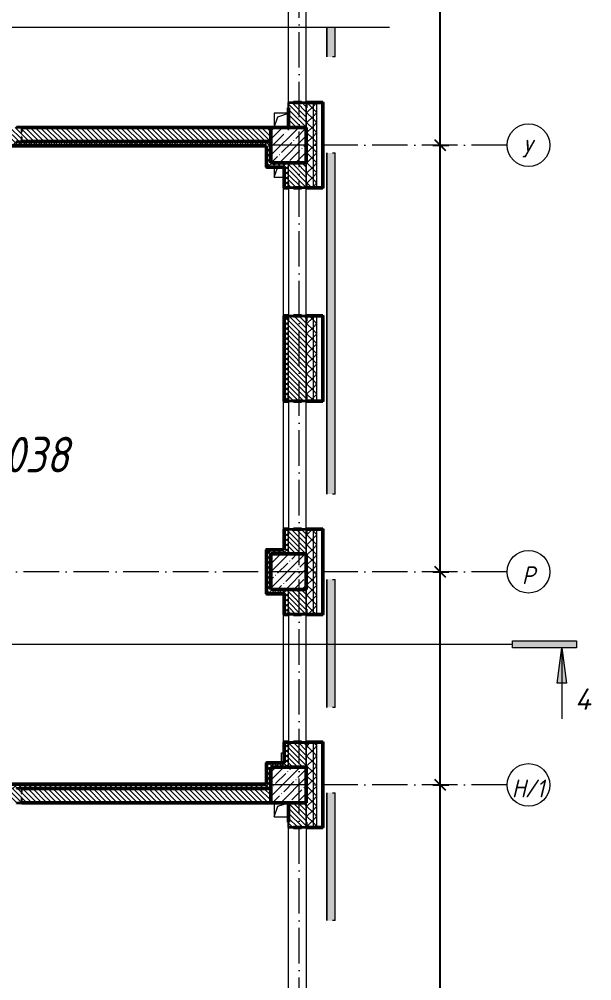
# Model space of a CAD drawing. Header units: millimetres. Extents: x -356862 to 418287, y 0 to 839748.
# Drawn here: x 81553 to 89606, y 333120 to 346646 of the extents above; entities that cross this region are included whole.
import ezdxf

# ---------------------------------------------------------------- set-up
doc = ezdxf.new("R2010")
doc.units = ezdxf.units.MM
doc.linetypes.add('50_200_ШТРИХ_1Т_ш5_п1_п1_', pattern=[700, 500, -100, 0, -100])
for name, color, linetype, lineweight in [('A-____-____-DIMS', 7, 'Continuous', 9), ('A-DETL-GENF-OTLN', 7, 'Continuous', 9), ('A-FLOR-____-OTLN', 7, 'Continuous', 9), ('A-GENM-____-MCUT', 7, 'Continuous', 25), ('A-GENM-____-OTLN', 7, 'Continuous', 9), ('A-GENM-____-OTLN-1', 7, 'Continuous', 25), ('A-GLAZ-____-OTLN', 7, 'Continuous', 9), ('A-WALL-____-MCUT-2', 7, 'Continuous', 50), ('A-WALL-____-MCUT-3', 7, 'Continuous', 9), ('A-WALL-____-OTLN', 7, 'Continuous', 9), ('A-WALL-____-PATT-1', 7, 'Continuous', 9), ('A-WALL-FNSH-MCUT-1', 7, 'Continuous', 9), ('G-____-____-SYMB', 7, 'Continuous', 9), ('S-COLS-____-MCUT', 7, 'Continuous', 50), ('S-COLS-____-OTLN', 7, 'Continuous', 9), ('S-GRID-____-IDEN', 7, 'Continuous', 9), ('S-GRID-____-OTLN-1', 7, '50_200_ШТРИХ_1Т_ш5_п1_п1_', 9), ('Марки помещений', 7, 'Continuous', 9)]:
    doc.layers.add(name, color=color, linetype=linetype, lineweight=lineweight)
for name, color, linetype, lineweight, true_color in [('A-GLAZ-____-OTLN-1', 7, 'Continuous', 9, 0xc0c0c0), ('A-WALL-____-PATT-2', 7, 'Continuous', 9, 0x787878), ('G-____-____-SYMB-1', 9, 'Continuous', 9, 0x808080)]:
    doc.layers.add(name, color=color, linetype=linetype, lineweight=lineweight, true_color=true_color)
doc.styles.add('ISOCPEUR_I', font='isocpeui.ttf', dxfattribs={"width": 0.9, "height": 2.5})
doc.styles.add('ISOCPEUR_I_3', font='isocpeui.ttf', dxfattribs={"width": 0.85, "height": 2.2})
doc.styles.add('ISOCPEUR_I_8', font='isocpeui.ttf', dxfattribs={"height": 300})
doc.dimstyles.new('ISO-2_5_0_9К_БОЛЬШОЙ_ОСИ', dxfattribs={"dimscale": 304.8, "dimtxt": 248.995294, "dimasz": 0.492126, "dimexe": 0.393701, "dimexo": 0, "dimgap": 0, "dimtad": 1, "dimdec": 0, "dimzin": 0, "dimdsep": 46, "dimtxsty": 'ISOCPEUR_I', "dimblk1": 'OBLIQUE', "dimblk2": 'OBLIQUE', "dimsah": 1, "dimcen": 0.09, "dimdle": 0.393701, "dimazin": 0, "dimtfac": 1, "dimtdec": 4, "dimtix": 1, "dimtmove": 0, "dimatfit": 3, "dimfxl": 1, "dimtvp": 1, "dimtolj": 1, "dimtzin": 0, "dimarcsym": 2})
pattern_1 = [(135, (-15659.08, 310542.9), (-35.35534, -35.35534), [])]
pattern_2 = [(45, (-15659.08, 310542.9), (-35.35534, 35.35534), []), (135, (-15659.08, 310542.9), (-35.35534, -35.35534), [])]
pattern_3 = [(45, (-15659.08, 310542.9), (-70.71068, 70.71068), []), (135, (-15659.08, 310542.9), (-70.71068, -70.71068), [])]

# ---------------------------------------------------------------- blocks, each defined once
blk = doc.blocks.new('BSC_Колонна _Прямоугольная - 500х500-V26-АР1_План отверстий 2 этажа в осях 1-64_А-ГГ')
at = {"layer": 'S-COLS-____-OTLN'}
h = blk.add_hatch(dxfattribs=at)
h.set_pattern_fill('FP_55', color=256, style=0, pattern_type=2)
h.set_pattern_definition([(45, (-101000, -25331.04), (-114.04925, 114.04925), []), (45, (-100885.95, -25331.04), (-114.04925, 114.04925), [201.613, -40.323, 3.353, -36.97])])
h.paths.add_polyline_path([(-250, -250), (250, -250), (250, 250), (-250, 250)], flags=0)
at = {"layer": 'S-COLS-____-MCUT'}
for p, q in [((250, 250), (-250, 250)), ((-250, 250), (-250, -250)), ((250, -250), (250, 250)), ((-250, -250), (250, -250))]:
    blk.add_line(p, q, dxfattribs=at)
blk = doc.blocks.new('BSC_Колонна _Прямоугольная - 500х500-V28-АР1_План отверстий 2 этажа в осях 1-64_А-ГГ')
at = {"layer": 'S-COLS-____-OTLN'}
h = blk.add_hatch(dxfattribs=at)
h.set_pattern_fill('FP_57', color=256, style=0, pattern_type=2)
h.set_pattern_definition([(45, (-101000, -34331.04), (-114.04925, 114.04925), []), (45, (-100885.95, -34331.04), (-114.04925, 114.04925), [201.613, -40.323, 3.353, -36.97])])
h.paths.add_polyline_path([(-250, -250), (250, -250), (250, 250), (-250, 250), (-250, -55)], flags=0)
at = {"layer": 'S-COLS-____-MCUT'}
for p, q in [((250, 250), (-250, 250)), ((-250, 250), (-250, -250)), ((250, -250), (250, 250)), ((-250, -250), (250, -250))]:
    blk.add_line(p, q, dxfattribs=at)
blk = doc.blocks.new('BSC_Колонна _Прямоугольная - 500х500-V34-АР1_План отверстий 2 этажа в осях 1-64_А-ГГ')
at = {"layer": 'S-COLS-____-OTLN'}
h = blk.add_hatch(dxfattribs=at)
h.set_pattern_fill('FP_63', color=256, style=0, pattern_type=2)
h.set_pattern_definition([(45, (-101000, -28331.04), (-114.04925, 114.04925), []), (45, (-100885.95, -28331.04), (-114.04925, 114.04925), [201.613, -40.323, 3.353, -36.97])])
h.paths.add_polyline_path([(-250, -250), (250, -250), (250, 250), (-250, 250), (-250, -75)], flags=0)
at = {"layer": 'S-COLS-____-MCUT'}
for p, q in [((250, 250), (-250, 250)), ((-250, 250), (-250, -250)), ((250, -250), (250, 250)), ((-250, -250), (250, -250))]:
    blk.add_line(p, q, dxfattribs=at)
blk = doc.blocks.new('Фахверк_СКБ_Уголок - 250_2700-27497298-АР1_План отверстий 2 этажа в осях 1-64_А-ГГ')
at = {"layer": 'A-GENM-____-MCUT'}
for p, q in [((200, 181), (125, 181)), ((125, 181), (125, 106)), ((131, 106), (131, 175)), ((131, 175), (200, 175)), ((200, 175), (200, 181)), ((125, 106), (131, 106)), ((131, -6), (125, -6)), ((125, -6), (125, -81)), ((125, -81), (200, -81)), ((131, -75), (131, -6)), ((200, -75), (131, -75)), ((200, -81), (200, -75))]:
    blk.add_line(p, q, dxfattribs=at)
blk = doc.blocks.new('Фахверк_СКБ_Уголок - 200_3550-28267367-АР1_План отверстий 2 этажа в осях 1-64_А-ГГ')
at = {"layer": 'A-GENM-____-MCUT'}
for p, q in [((200, 156), (125, 156)), ((125, 156), (125, 81)), ((131, 81), (131, 150)), ((131, 150), (200, 150)), ((200, 150), (200, 156)), ((125, 81), (131, 81)), ((131, 19), (125, 19)), ((125, 19), (125, -56)), ((131, -50), (131, 19)), ((125, -56), (200, -56)), ((200, -50), (131, -50)), ((200, -56), (200, -50))]:
    blk.add_line(p, q, dxfattribs=at)
blk = doc.blocks.new('AR_Отверстие прямоугольное _в плите_ - AR_Отверстие прямоугольное _в плите_-V168-АР1_План отверстий 2 этажа в осях 1-64_А-ГГ')
at = {"layer": 'A-GENM-____-OTLN'}
for p, q in [((100, 100), (-100, 100)), ((-100, 100), (-100, -100)), ((-100, -100), (-50, 50)), ((-50, 50), (100, 100))]:
    blk.add_line(p, q, dxfattribs=at)
blk = doc.blocks.new('AR_Отверстие прямоугольное _в плите_ - AR_Отверстие прямоугольное _в плите_-30511571-АР1_План отверстий 2 этажа в осях 1-64_А-ГГ')
at = {"layer": 'A-GENM-____-OTLN'}
for p, q in [((-100, 30), (-100, -100)), ((-100, -100), (-57, 30)), ((-100, -100), (30, -100))]:
    blk.add_line(p, q, dxfattribs=at)
blk = doc.blocks.new('AR_Отверстие прямоугольное _в плите_ - AR_Отверстие прямоугольное _в плите_-30511543-АР1_План отверстий 2 этажа в осях 1-64_А-ГГ')
at = {"layer": 'A-GENM-____-OTLN'}
for p, q in [((-100, 100), (-100, -100)), ((-100, -100), (-50, 50)), ((-50, 50), (100, 100)), ((-100, -100), (100, -100))]:
    blk.add_line(p, q, dxfattribs=at)
blk = doc.blocks.new('Отлив_СКБ - Отлив витража_120_НВФ-V196-АР1_План отверстий 2 этажа в осях 1-64_А-ГГ')
at = {"layer": 'A-GLAZ-____-OTLN-1'}
for points in [[(0, -2), (420, -2), (420, 0), (0, 0)], [(0, -63), (0, -120), (420, -120), (420, -2), (0, -2)]]:
    blk.add_hatch(color=256, dxfattribs=at).paths.add_polyline_path(points, flags=0)
at = {"layer": 'A-GLAZ-____-OTLN'}
for p, q in [((0, 0), (420, 0)), ((420, -2), (0, -2)), ((0, -120), (0, -83)), ((0, -120), (420, -120))]:
    blk.add_line(p, q, dxfattribs=at)
blk = doc.blocks.new('Отлив_СКБ - Отлив витража_120_НВФ-31885688-АР1_План отверстий 2 этажа в осях 1-64_А-ГГ')
at = {"layer": 'A-GLAZ-____-OTLN-1'}
for points in [[(4113, -2), (4800, -2), (4800, 0), (0, 0), (0, -2), (2345, -2)], [(4113, -120), (4800, -120), (4800, -2), (0, -2), (0, -120), (2345, -120)]]:
    blk.add_hatch(color=256, dxfattribs=at).paths.add_polyline_path(points, flags=0)
at = {"layer": 'A-GLAZ-____-OTLN'}
for p, q in [((0, 0), (4800, 0)), ((4800, -2), (0, -2)), ((0, -120), (0, -83)), ((0, -120), (4800, -120)), ((4800, -83), (4800, -120))]:
    blk.add_line(p, q, dxfattribs=at)
blk = doc.blocks.new('Отлив_СКБ - Отлив витража_120_НВФ-V194-АР1_План отверстий 2 этажа в осях 1-64_А-ГГ')
at = {"layer": 'A-GLAZ-____-OTLN-1'}
for points in [[(1800, -2), (1800, 0), (0, 0), (0, -2), (1544, -2)], [(1544, -120), (1800, -120), (1800, -2), (0, -2), (0, -120)]]:
    blk.add_hatch(color=256, dxfattribs=at).paths.add_polyline_path(points, flags=0)
at = {"layer": 'A-GLAZ-____-OTLN'}
for p, q in [((0, 0), (1800, 0)), ((1800, -2), (0, -2)), ((0, -120), (0, -83)), ((0, -120), (1800, -120)), ((1800, -83), (1800, -120))]:
    blk.add_line(p, q, dxfattribs=at)
blk = doc.blocks.new('DET_L_Линия разрыва - М100-27490010-АР1_План отверстий 2 этажа в осях 1-64_А-ГГ')
at = {"layer": 'A-DETL-GENF-OTLN'}
blk.add_line((14100, 0), (0, 0), dxfattribs=at)
blk = doc.blocks.new('Ось сетки - Круг_Ø6_00__ISO-2_5_0_9K_-25732049-АР1_План отверстий 2 этажа в осях 1-64_А-ГГ')
at = {"layer": 'S-GRID-____-IDEN'}
blk.add_circle((0, 0), 3, dxfattribs=at)
blk = doc.blocks.new('_Oblique')
at = {"color": 0, "linetype": 'ByBlock', "lineweight": -2}
blk.add_line((-0.5, -0.5), (0.5, 0.5), dxfattribs=at)
blk = doc.blocks.new('*D9317')
at = {"layer": 'A-____-____-DIMS', "color": 0, "lineweight": -2, "transparency": 16777216}
for p, q in [((87475, 329754), (87475, 335994)), ((87369, 335874), (87595, 335874)), ((87369, 329874), (87595, 329874))]:
    blk.add_line(p, q, dxfattribs=at)
at = {"layer": 'Defpoints', "color": 0, "transparency": 16777216}
for p in [(87369, 335874), (87475, 335874), (87369, 329874)]:
    blk.add_point(p, dxfattribs=at)
at = {"layer": 'A-____-____-DIMS', "color": 0, "lineweight": -2, "transparency": 16777216, "xscale": 150, "yscale": 150, "zscale": 150}
for p, rotation in [((87475, 335874), 90), ((87475, 329874), 270)]:
    blk.add_blockref('_Oblique', p, dxfattribs=dict(at, rotation=rotation))
at = {"layer": 'A-____-____-DIMS', "color": 0, "transparency": 16777216, "insert": (87474, 332874), "char_height": 2.5, "width": 758.48, "attachment_point": 5, "rotation": 90, "style": 'ISOCPEUR_I'}
blk.add_mtext('\\A1;6000', dxfattribs=at)
blk = doc.blocks.new('*D9318')
at = {"layer": 'A-____-____-DIMS', "color": 0, "lineweight": -2, "transparency": 16777216}
for p, q in [((87475, 335754), (87475, 338994)), ((87369, 338874), (87595, 338874)), ((87369, 335874), (87595, 335874))]:
    blk.add_line(p, q, dxfattribs=at)
at = {"layer": 'Defpoints', "color": 0, "transparency": 16777216}
for p in [(87369, 338874), (87475, 338874), (87369, 335874)]:
    blk.add_point(p, dxfattribs=at)
at = {"layer": 'A-____-____-DIMS', "color": 0, "lineweight": -2, "transparency": 16777216, "xscale": 150, "yscale": 150, "zscale": 150}
for p, rotation in [((87475, 338874), 90), ((87475, 335874), 270)]:
    blk.add_blockref('_Oblique', p, dxfattribs=dict(at, rotation=rotation))
at = {"layer": 'A-____-____-DIMS', "color": 0, "transparency": 16777216, "insert": (87474, 337374), "char_height": 2.5, "width": 758.48, "attachment_point": 5, "rotation": 90, "style": 'ISOCPEUR_I'}
blk.add_mtext('\\A1;3000', dxfattribs=at)
blk = doc.blocks.new('*D9319')
at = {"layer": 'A-____-____-DIMS', "color": 0, "lineweight": -2, "transparency": 16777216}
for p, q in [((87475, 338754), (87475, 344994)), ((87369, 344874), (87595, 344874)), ((87369, 338874), (87595, 338874))]:
    blk.add_line(p, q, dxfattribs=at)
at = {"layer": 'Defpoints', "color": 0, "transparency": 16777216}
for p in [(87369, 344874), (87475, 344874), (87369, 338874)]:
    blk.add_point(p, dxfattribs=at)
at = {"layer": 'A-____-____-DIMS', "color": 0, "lineweight": -2, "transparency": 16777216, "xscale": 150, "yscale": 150, "zscale": 150}
for p, rotation in [((87475, 344874), 90), ((87475, 338874), 270)]:
    blk.add_blockref('_Oblique', p, dxfattribs=dict(at, rotation=rotation))
at = {"layer": 'A-____-____-DIMS', "color": 0, "transparency": 16777216, "insert": (87474, 341874), "char_height": 2.5, "width": 758.48, "attachment_point": 5, "rotation": 90, "style": 'ISOCPEUR_I'}
blk.add_mtext('\\A1;6000', dxfattribs=at)
blk = doc.blocks.new('*D9320')
at = {"layer": 'A-____-____-DIMS', "color": 0, "lineweight": -2, "transparency": 16777216}
for p, q in [((87475, 344754), (87475, 347994)), ((87369, 347874), (87595, 347874)), ((87369, 344874), (87595, 344874))]:
    blk.add_line(p, q, dxfattribs=at)
at = {"layer": 'Defpoints', "color": 0, "transparency": 16777216}
for p in [(87369, 347874), (87475, 347874), (87369, 344874)]:
    blk.add_point(p, dxfattribs=at)
at = {"layer": 'A-____-____-DIMS', "color": 0, "lineweight": -2, "transparency": 16777216, "xscale": 150, "yscale": 150, "zscale": 150}
for p, rotation in [((87475, 347874), 90), ((87475, 344874), 270)]:
    blk.add_blockref('_Oblique', p, dxfattribs=dict(at, rotation=rotation))
at = {"layer": 'A-____-____-DIMS', "color": 0, "transparency": 16777216, "insert": (87474, 346374), "char_height": 2.5, "width": 758.48, "attachment_point": 5, "rotation": 90, "style": 'ISOCPEUR_I'}
blk.add_mtext('\\A1;3000', dxfattribs=at)
blk = doc.blocks.new('Разрез - Концевая часть разреза-18266132-АР1_План отверстий 2 этажа в осях 1-64_А-ГГ')
at = {"layer": 'G-____-____-SYMB'}
for points in [[(0, 0.5), (0, -0.5), (-9, -0.5), (-9, 0.5)], [(-6.29, -5.5), (-7.61, -5.5), (-6.95, -0.5)]]:
    blk.add_hatch(color=256, dxfattribs=at).paths.add_polyline_path(points, flags=0)
for p, q in [((0, 0.5), (-9, 0.5)), ((-9, 0.5), (-9, -0.5)), ((0, -0.5), (0, 0.5)), ((-9, -0.5), (0, -0.5)), ((-6.95, -0.5), (-7.61, -5.5)), ((-6.95, -0.5), (-6.95, -10.5)), ((-6.29, -5.5), (-6.95, -0.5)), ((-7.61, -5.5), (-6.29, -5.5))]:
    blk.add_line(p, q, dxfattribs=at)

msp = doc.modelspace()

# ---------------------------------------------------------------- hatches: boundary and pattern name
at = {"layer": 'A-WALL-____-PATT-1'}
h = msp.add_hatch(dxfattribs=at)
h.set_pattern_fill('FP_1', color=256, style=0, pattern_type=2)
h.set_pattern_definition(pattern_3)
h.paths.add_polyline_path([(85690.9187, 308523.9433), (85690.9187, 309473.9433), (85596.9187, 309473.9433), (85596.9187, 309398.9433), (85590.9187, 309398.9433), (85590.9187, 308523.9433)], flags=0)
h.paths.add_polyline_path([(85596.9187, 311273.9433), (85690.9187, 311273.9433), (85690.9187, 312473.9433), (85596.9187, 312473.9433), (85596.9187, 312398.9433), (85590.9187, 312398.9433), (85590.9187, 311348.9433), (85596.9187, 311348.9433), (85596.9187, 311278.8098)], flags=0)
h.paths.add_polyline_path([(85596.9187, 314273.9433), (85690.9187, 314273.9433), (85690.9187, 315473.9433), (85596.9187, 315473.9433), (85596.9187, 315398.9433), (85590.9187, 315398.9433), (85590.9187, 314348.9433), (85596.9187, 314348.9433), (85596.9187, 314279.9433)], flags=0)
h.paths.add_polyline_path([(85690.9187, 317273.9433), (85690.9187, 318473.9433), (85596.9187, 318473.9433), (85596.9187, 318398.9433), (85590.9187, 318398.9433), (85590.9187, 317348.9433), (85596.9187, 317348.9433), (85596.9187, 317273.9433)], flags=0)
h.paths.add_polyline_path([(85690.9187, 320273.9433), (85690.9187, 321473.9433), (85596.9187, 321473.9433), (85596.9187, 321398.9433), (85590.9187, 321398.9433), (85590.9187, 320348.9433), (85596.9187, 320348.9433), (85596.9187, 320273.9433)], flags=0)
h.paths.add_polyline_path([(85690.9187, 323273.9433), (85690.9187, 324473.9433), (85596.9187, 324473.9433), (85596.9187, 324398.9433), (85590.9187, 324398.9433), (85590.9187, 323348.9433), (85596.9187, 323348.9433), (85596.9187, 323273.9433)], flags=0)
h.paths.add_polyline_path([(85596.9187, 326273.9433), (85690.9187, 326273.9433), (85690.9187, 327473.9433), (85596.9187, 327473.9433), (85596.9187, 327398.9433), (85590.9187, 327398.9433), (85590.9187, 326348.9433), (85596.9187, 326348.9433), (85596.9187, 326279.9433)], flags=0)
h.paths.add_polyline_path([(85596.9187, 329273.9433), (85690.9187, 329273.9433), (85690.9187, 330473.9433), (85596.9187, 330473.9433), (85596.9187, 330398.9433), (85590.9187, 330398.9433), (85590.9187, 329348.9433), (85596.9187, 329348.9433), (85596.9187, 329279.9433)], flags=0)
h.paths.add_polyline_path([(85690.9187, 335273.9433), (85690.9187, 336473.9433), (85596.9187, 336473.9433), (85596.9187, 336398.9433), (85590.9187, 336398.9433), (85590.9187, 335348.9433), (85596.9187, 335348.9433), (85596.9187, 335273.9433)], flags=0)
h.paths.add_polyline_path([(85596.9187, 338273.9433), (85690.9187, 338273.9433), (85690.9187, 339473.9433), (85596.9187, 339473.9433), (85596.9187, 339398.9433), (85590.9187, 339398.9433), (85590.9187, 338348.9433), (85596.9187, 338348.9433), (85596.9187, 338279.9433)], flags=0)
h.paths.add_polyline_path([(85596.9187, 341273.9433), (85690.9187, 341273.9433), (85690.9187, 342473.9433), (85596.9187, 342473.9433), (85596.9187, 342398.9433), (85590.9187, 342398.9433), (85590.9187, 341348.9433), (85596.9187, 341348.9433), (85596.9187, 341279.9433)], flags=0)
h.paths.add_polyline_path([(85690.9187, 344273.9433), (85690.9187, 345473.9433), (85596.9187, 345473.9433), (85596.9187, 345398.9433), (85590.9187, 345398.9433), (85590.9187, 344348.9433), (85596.9187, 344348.9433), (85596.9187, 344273.9433)], flags=0)
h.paths.add_polyline_path([(85596.9187, 347273.9433), (85690.9187, 347273.9433), (85690.9187, 348473.9433), (85596.9187, 348473.9433), (85596.9187, 348398.9433), (85590.9187, 348398.9433), (85590.9187, 347348.9433), (85596.9187, 347348.9433), (85596.9187, 347279.9433)], flags=0)
h.paths.add_polyline_path([(85690.9187, 350273.9433), (85690.9187, 351473.9433), (85596.9187, 351473.9433), (85596.9187, 351398.9433), (85590.9187, 351398.9433), (85590.9187, 350348.9433), (85596.9187, 350348.9433), (85596.9187, 350273.9433)], flags=0)
h.paths.add_polyline_path([(85596.9187, 356273.9433), (85690.9187, 356273.9433), (85690.9187, 357338.9433), (85590.9187, 357338.9433), (85590.9187, 356348.9433), (85596.9187, 356348.9433), (85596.9187, 356279.9433)], flags=0)
h = msp.add_hatch(dxfattribs=at)
h.set_pattern_fill('FP_1', color=256, style=0, pattern_type=2)
h.set_pattern_definition(pattern_3)
h.paths.add_polyline_path([(85690.9187, 308473.9433), (85740.9187, 308473.9433), (85740.9187, 309473.9433), (85690.9187, 309473.9433), (85690.9187, 308523.9433)], flags=0)
h.paths.add_polyline_path([(85690.9187, 311273.9433), (85740.9187, 311273.9433), (85740.9187, 312473.9433), (85690.9187, 312473.9433), (85690.9187, 311278.8098)], flags=0)
h.paths.add_polyline_path([(85740.9187, 314273.9433), (85740.9187, 315473.9433), (85690.9187, 315473.9433), (85690.9187, 314273.9433)], flags=0)
h.paths.add_polyline_path([(85690.9187, 317273.9433), (85740.9187, 317273.9433), (85740.9187, 318473.9433), (85690.9187, 318473.9433), (85690.9187, 317298.7678)], flags=0)
h.paths.add_polyline_path([(85690.9187, 320273.9433), (85740.9187, 320273.9433), (85740.9187, 321473.9433), (85690.9187, 321473.9433), (85690.9187, 320738.7438)], flags=0)
h.paths.add_polyline_path([(85740.9187, 323273.9433), (85740.9187, 324473.9433), (85690.9187, 324473.9433), (85690.9187, 323273.9433)], flags=0)
h.paths.add_polyline_path([(85690.9187, 326273.9433), (85740.9187, 326273.9433), (85740.9187, 327473.9433), (85690.9187, 327473.9433), (85690.9187, 326758.7018)], flags=0)
h.paths.add_polyline_path([(85690.9187, 329273.9433), (85740.9187, 329273.9433), (85740.9187, 330473.9433), (85690.9187, 330473.9433), (85690.9187, 330198.6778)], flags=0)
h.paths.add_polyline_path([(85740.9187, 335273.9433), (85740.9187, 336473.9433), (85690.9187, 336473.9433), (85690.9187, 335273.9433)], flags=0)
h.paths.add_polyline_path([(85740.9187, 338273.9433), (85740.9187, 339473.9433), (85690.9187, 339473.9433), (85690.9187, 338273.9433)], flags=0)
h.paths.add_polyline_path([(85740.9187, 341273.9433), (85740.9187, 342473.9433), (85690.9187, 342473.9433), (85690.9187, 341273.9433)], flags=0)
h.paths.add_polyline_path([(85740.9187, 344273.9433), (85740.9187, 345473.9433), (85690.9187, 345473.9433), (85690.9187, 344273.9433)], flags=0)
h.paths.add_polyline_path([(85690.9187, 347273.9433), (85740.9187, 347273.9433), (85740.9187, 348473.9433), (85690.9187, 348473.9433), (85690.9187, 347398.5577)], flags=0)
h.paths.add_polyline_path([(85740.9187, 350273.9433), (85740.9187, 351473.9433), (85690.9187, 351473.9433), (85690.9187, 350273.9433)], flags=0)
h.paths.add_polyline_path([(85690.9187, 356273.9433), (85740.9187, 356273.9433), (85740.9187, 357338.9433), (85690.9187, 357338.9433), (85690.9187, 356858.4916)], flags=0)
h = msp.add_hatch(dxfattribs=at)
h.set_pattern_fill('FP_3', color=256, style=0, pattern_type=2)
h.set_pattern_definition([(45, (-15659.08, 310542.9), (-85.53659, 85.53659), []), (45, (-15602.06, 310542.9), (-85.53659, 85.53659), [])])
h.paths.add_polyline_path([(85820.9187, 308373.9433), (85840.9187, 308373.9433), (85840.9187, 309473.9433), (85820.9187, 309473.9433), (85820.9187, 308393.9433)], flags=0)
h.paths.add_polyline_path([(85840.9187, 311273.9433), (85840.9187, 312473.9433), (85820.9187, 312473.9433), (85820.9187, 311273.9433)], flags=0)
h.paths.add_polyline_path([(85840.9187, 314273.9433), (85840.9187, 315473.9433), (85820.9187, 315473.9433), (85820.9187, 314273.9433)], flags=0)
h.paths.add_polyline_path([(85840.9187, 317273.9433), (85840.9187, 318473.9433), (85820.9187, 318473.9433), (85820.9187, 317273.9433)], flags=0)
h.paths.add_polyline_path([(85820.9187, 320273.9433), (85840.9187, 320273.9433), (85840.9187, 321473.9433), (85820.9187, 321473.9433), (85820.9187, 320738.7438)], flags=0)
h.paths.add_polyline_path([(85820.9187, 323273.9433), (85840.9187, 323273.9433), (85840.9187, 324473.9433), (85820.9187, 324473.9433), (85820.9187, 323318.7258)], flags=0)
h.paths.add_polyline_path([(85820.9187, 326273.9433), (85840.9187, 326273.9433), (85840.9187, 327473.9433), (85820.9187, 327473.9433), (85820.9187, 326758.7018)], flags=0)
h.paths.add_polyline_path([(85820.9187, 329273.9433), (85840.9187, 329273.9433), (85840.9187, 330473.9433), (85820.9187, 330473.9433), (85820.9187, 330198.6778)], flags=0)
h.paths.add_polyline_path([(85840.9187, 335273.9433), (85840.9187, 336473.9433), (85820.9187, 336473.9433), (85820.9187, 335273.9433)], flags=0)
h.paths.add_polyline_path([(85820.9187, 338273.9433), (85840.9187, 338273.9433), (85840.9187, 339473.9433), (85820.9187, 339473.9433), (85820.9187, 338798.6177)], flags=0)
h.paths.add_polyline_path([(85820.9187, 341273.9433), (85840.9187, 341273.9433), (85840.9187, 342473.9433), (85820.9187, 342473.9433), (85820.9187, 342238.5937)], flags=0)
h.paths.add_polyline_path([(85820.9187, 344273.9433), (85840.9187, 344273.9433), (85840.9187, 345473.9433), (85820.9187, 345473.9433), (85820.9187, 344818.5757)], flags=0)
h.paths.add_polyline_path([(85840.9187, 347273.9433), (85840.9187, 348473.9433), (85820.9187, 348473.9433), (85820.9187, 347273.9433)], flags=0)
h.paths.add_polyline_path([(85820.9187, 350273.9433), (85840.9187, 350273.9433), (85840.9187, 351473.9433), (85820.9187, 351473.9433), (85820.9187, 350838.5337)], flags=0)
h.paths.add_polyline_path([(85840.9187, 356273.9433), (85840.9187, 357338.9433), (85820.9187, 357338.9433), (85820.9187, 356273.9433)], flags=0)
h = msp.add_hatch(dxfattribs=at)
h.set_pattern_fill('FP_6', color=256, style=0, pattern_type=2)
h.set_pattern_definition(pattern_1)
h.paths.add_polyline_path([(85521.9187, 345123.9433), (85590.9187, 345123.9433), (85590.9187, 345467.9433), (85521.9187, 345467.9433), (85521.9187, 345473.9433), (85409.9187, 345473.9433), (85409.9187, 345467.9433), (85340.9187, 345467.9433), (85340.9187, 345123.9433)], flags=0)
h.paths.add_polyline_path([(85521.9187, 347273.9433), (85521.9187, 347279.9433), (85590.9187, 347279.9433), (85590.9187, 347623.9433), (85340.9187, 347623.9433), (85340.9187, 347279.9433), (85409.9187, 347279.9433), (85409.9187, 347273.9433)], flags=0)
h = msp.add_hatch(dxfattribs=at)
h.set_pattern_fill('FP_6', color=256, style=0, pattern_type=2)
h.set_pattern_definition(pattern_1)
h.paths.add_polyline_path([(85090.9187, 344923.9433), (85090.9187, 345123.9433), (81590.9187, 345123.9433), (81590.9187, 345054.9433), (81584.9187, 345054.9433), (81584.9187, 345123.9433), (78090.9187, 345123.9433), (78090.9187, 344923.9433), (81584.9187, 344923.9433), (81584.9187, 344992.9433), (81590.9187, 344992.9433), (81590.9187, 344923.9433), (85072.6935, 344923.9433)], flags=0)
h = msp.add_hatch(dxfattribs=at)
h.set_pattern_fill('FP_6', color=256, style=0, pattern_type=2)
h.set_pattern_definition(pattern_1)
h.paths.add_polyline_path([(85521.9187, 339123.9433), (85590.9187, 339123.9433), (85590.9187, 339467.9433), (85521.9187, 339467.9433), (85521.9187, 339473.9433), (85409.9187, 339473.9433), (85409.9187, 339467.9433), (85340.9187, 339467.9433), (85340.9187, 339123.9433), (85514.5596, 339123.9433)], flags=0)
h.paths.add_polyline_path([(85521.9187, 341273.9433), (85521.9187, 341279.9433), (85590.9187, 341279.9433), (85590.9187, 342467.9433), (85521.9187, 342467.9433), (85521.9187, 342473.9433), (85409.9187, 342473.9433), (85409.9187, 342467.9433), (85340.9187, 342467.9433), (85340.9187, 341279.9433), (85409.9187, 341279.9433), (85409.9187, 341273.9433)], flags=0)
h.paths.add_polyline_path([(85521.9187, 344273.9433), (85521.9187, 344279.9433), (85590.9187, 344279.9433), (85590.9187, 344623.9433), (85340.9187, 344623.9433), (85340.9187, 344279.9433), (85409.9187, 344279.9433), (85409.9187, 344273.9433), (85514.5596, 344273.9433)], flags=0)
h = msp.add_hatch(dxfattribs=at)
h.set_pattern_fill('FP_6', color=256, style=0, pattern_type=2)
h.set_pattern_definition(pattern_1)
h.paths.add_polyline_path([(85514.5596, 336123.9433), (85590.9187, 336123.9433), (85590.9187, 336467.9433), (85521.9187, 336467.9433), (85521.9187, 336473.9433), (85409.9187, 336473.9433), (85409.9187, 336467.9433), (85340.9187, 336467.9433), (85340.9187, 336123.9433)], flags=0)
h.paths.add_polyline_path([(85514.5596, 338273.9433), (85521.9187, 338273.9433), (85521.9187, 338279.9433), (85590.9187, 338279.9433), (85590.9187, 338623.9433), (85340.9187, 338623.9433), (85340.9187, 338279.9433), (85409.9187, 338279.9433), (85409.9187, 338273.9433)], flags=0)
h = msp.add_hatch(dxfattribs=at)
h.set_pattern_fill('FP_6', color=256, style=0, pattern_type=2)
h.set_pattern_definition(pattern_1)
h.paths.add_polyline_path([(85072.6935, 335623.9433), (85090.9187, 335623.9433), (85090.9187, 335823.9433), (81590.9187, 335823.9433), (81590.9187, 335754.9433), (81584.9187, 335754.9433), (81584.9187, 335823.9433), (78090.9187, 335823.9433), (78090.9187, 335623.9433), (81584.9187, 335623.9433), (81584.9187, 335692.9433), (81590.9187, 335692.9433), (81590.9187, 335623.9433), (83305.2292, 335623.9433)], flags=0)
h = msp.add_hatch(dxfattribs=at)
h.set_pattern_fill('FP_6', color=256, style=0, pattern_type=2)
h.set_pattern_definition(pattern_1)
h.paths.add_polyline_path([(85340.9187, 330123.9433), (85590.9187, 330123.9433), (85590.9187, 330467.9433), (85521.9187, 330467.9433), (85521.9187, 330473.9433), (85409.9187, 330473.9433), (85409.9187, 330467.9433), (85340.9187, 330467.9433), (85340.9187, 330198.6778)], flags=0)
h.paths.add_polyline_path([(85521.9187, 335273.9433), (85521.9187, 335279.9433), (85590.9187, 335279.9433), (85590.9187, 335623.9433), (85340.9187, 335623.9433), (85340.9187, 335279.9433), (85409.9187, 335279.9433), (85409.9187, 335273.9433)], flags=0)
at = {"layer": 'A-WALL-____-PATT-2'}
h = msp.add_hatch(dxfattribs=at)
h.set_pattern_fill('FP_7', color=256, style=0, pattern_type=2)
h.set_pattern_definition(pattern_2)
h.paths.add_polyline_path([(85020.9187, 344863.9433), (85030.9187, 344863.9433), (85030.9187, 344923.9433), (81590.9187, 344923.9433), (81590.9187, 344917.9433), (81515.9187, 344917.9433), (81515.9187, 344923.9433), (78250.9187, 344923.9433), (78250.9187, 344863.9433), (83305.2292, 344863.9433)], flags=0)
h = msp.add_hatch(dxfattribs=at)
h.set_pattern_fill('FP_7', color=256, style=0, pattern_type=2)
h.set_pattern_definition(pattern_2)
h.paths.add_polyline_path([(85090.9187, 344563.9433), (85090.9187, 344923.9433), (85030.9187, 344923.9433), (85030.9187, 344563.9433), (85072.6935, 344563.9433)], flags=0)
h = msp.add_hatch(dxfattribs=at)
h.set_pattern_fill('FP_7', color=256, style=0, pattern_type=2)
h.set_pattern_definition(pattern_2)
h.paths.add_polyline_path([(85090.9187, 344563.9433), (85280.9187, 344563.9433), (85280.9187, 344623.9433), (85090.9187, 344623.9433)], flags=0)
h = msp.add_hatch(dxfattribs=at)
h.set_pattern_fill('FP_7', color=256, style=0, pattern_type=2)
h.set_pattern_definition(pattern_2)
h.paths.add_polyline_path([(85280.9187, 339123.9433), (85340.9187, 339123.9433), (85340.9187, 339398.9433), (85334.9187, 339398.9433), (85334.9187, 339473.9433), (85280.9187, 339473.9433), (85280.9187, 339183.9433)], flags=0)
h.paths.add_polyline_path([(85280.9187, 341273.9433), (85334.9187, 341273.9433), (85334.9187, 341348.9433), (85340.9187, 341348.9433), (85340.9187, 342398.9433), (85334.9187, 342398.9433), (85334.9187, 342473.9433), (85280.9187, 342473.9433), (85280.9187, 341279.9433)], flags=0)
h.paths.add_polyline_path([(85334.9187, 344273.9433), (85334.9187, 344348.9433), (85340.9187, 344348.9433), (85340.9187, 344623.9433), (85280.9187, 344623.9433), (85280.9187, 344273.9433)], flags=0)
h = msp.add_hatch(dxfattribs=at)
h.set_pattern_fill('FP_7', color=256, style=0, pattern_type=2)
h.set_pattern_definition(pattern_2)
h.paths.add_polyline_path([(85090.9187, 338623.9433), (85090.9187, 339183.9433), (85030.9187, 339183.9433), (85030.9187, 338623.9433), (85072.6935, 338623.9433)], flags=0)
h = msp.add_hatch(dxfattribs=at)
h.set_pattern_fill('FP_7', color=256, style=0, pattern_type=2)
h.set_pattern_definition(pattern_2)
h.paths.add_polyline_path([(85280.9187, 339123.9433), (85280.9187, 339183.9433), (85090.9187, 339183.9433), (85090.9187, 339123.9433), (85270.9187, 339123.9433)], flags=0)
h = msp.add_hatch(dxfattribs=at)
h.set_pattern_fill('FP_7', color=256, style=0, pattern_type=2)
h.set_pattern_definition(pattern_2)
h.paths.add_polyline_path([(85072.6935, 338563.9433), (85280.9187, 338563.9433), (85280.9187, 338623.9433), (85030.9187, 338623.9433), (85030.9187, 338563.9433)], flags=0)
h = msp.add_hatch(dxfattribs=at)
h.set_pattern_fill('FP_7', color=256, style=0, pattern_type=2)
h.set_pattern_definition(pattern_2)
h.paths.add_polyline_path([(85280.9187, 336123.9433), (85340.9187, 336123.9433), (85340.9187, 336398.9433), (85334.9187, 336398.9433), (85334.9187, 336473.9433), (85280.9187, 336473.9433), (85280.9187, 336183.9433)], flags=0)
h.paths.add_polyline_path([(85280.9187, 338273.9433), (85334.9187, 338273.9433), (85334.9187, 338348.9433), (85340.9187, 338348.9433), (85340.9187, 338623.9433), (85280.9187, 338623.9433), (85280.9187, 338279.9433)], flags=0)
h = msp.add_hatch(dxfattribs=at)
h.set_pattern_fill('FP_7', color=256, style=0, pattern_type=2)
h.set_pattern_definition(pattern_2)
h.paths.add_polyline_path([(85030.9187, 335823.9433), (85090.9187, 335823.9433), (85090.9187, 336183.9433), (85030.9187, 336183.9433), (85030.9187, 335883.9433)], flags=0)
h = msp.add_hatch(dxfattribs=at)
h.set_pattern_fill('FP_7', color=256, style=0, pattern_type=2)
h.set_pattern_definition(pattern_2)
h.paths.add_polyline_path([(85280.9187, 336123.9433), (85280.9187, 336183.9433), (85090.9187, 336183.9433), (85090.9187, 336123.9433), (85270.9187, 336123.9433)], flags=0)
h = msp.add_hatch(dxfattribs=at)
h.set_pattern_fill('FP_7', color=256, style=0, pattern_type=2)
h.set_pattern_definition(pattern_2)
h.paths.add_polyline_path([(85030.9187, 335823.9433), (85030.9187, 335883.9433), (78150.9187, 335883.9433), (78150.9187, 335823.9433), (81515.9187, 335823.9433), (81515.9187, 335829.9433), (81590.9187, 335829.9433), (81590.9187, 335823.9433), (85020.9187, 335823.9433)], flags=0)

# ---------------------------------------------------------------- linework, layer by layer
at = {"layer": 'A-FLOR-____-OTLN'}
for p, q in [((85240.9187, 336323.9433), (85270.9187, 336323.9433)), ((85240.9187, 336193.9433), (85240.9187, 336323.9433))]:
    msp.add_line(p, q, dxfattribs=at)
at = {"layer": 'A-WALL-____-MCUT-2'}
for p, q in [((85521.9187, 345473.9433), (85409.9187, 345473.9433)), ((85820.9187, 345473.9433), (85596.9187, 345473.9433)), ((85820.9187, 344273.9433), (85820.9187, 345473.9433)), ((85340.9187, 345398.9433), (85340.9187, 345123.9433)), ((85090.9187, 345123.9433), (81590.9187, 345123.9433)), ((81590.9187, 344923.9433), (85090.9187, 344923.9433)), ((78250.9187, 344863.9433), (85030.9187, 344863.9433)), ((85030.9187, 344563.9433), (85030.9187, 344863.9433)), ((85280.9187, 344563.9433), (85030.9187, 344563.9433)), ((85280.9187, 344273.9433), (85280.9187, 344563.9433)), ((85280.9187, 344273.9433), (85334.9187, 344273.9433)), ((85409.9187, 344273.9433), (85521.9187, 344273.9433)), ((85596.9187, 344273.9433), (85820.9187, 344273.9433)), ((85334.9187, 342473.9433), (85280.9187, 342473.9433)), ((85280.9187, 341273.9433), (85280.9187, 342473.9433)), ((85521.9187, 342473.9433), (85409.9187, 342473.9433)), ((85820.9187, 342473.9433), (85596.9187, 342473.9433)), ((85820.9187, 341273.9433), (85820.9187, 342473.9433)), ((85280.9187, 341273.9433), (85334.9187, 341273.9433)), ((85409.9187, 341273.9433), (85521.9187, 341273.9433)), ((85596.9187, 341273.9433), (85820.9187, 341273.9433)), ((85334.9187, 339473.9433), (85280.9187, 339473.9433)), ((85280.9187, 339183.9433), (85280.9187, 339473.9433)), ((85521.9187, 339473.9433), (85409.9187, 339473.9433)), ((85820.9187, 339473.9433), (85596.9187, 339473.9433)), ((85820.9187, 338273.9433), (85820.9187, 339473.9433)), ((85030.9187, 339183.9433), (85030.9187, 338563.9433)), ((85280.9187, 339183.9433), (85030.9187, 339183.9433)), ((85030.9187, 338563.9433), (85280.9187, 338563.9433)), ((85280.9187, 338273.9433), (85280.9187, 338563.9433)), ((85280.9187, 338273.9433), (85334.9187, 338273.9433)), ((85409.9187, 338273.9433), (85521.9187, 338273.9433)), ((85596.9187, 338273.9433), (85820.9187, 338273.9433)), ((85334.9187, 336473.9433), (85280.9187, 336473.9433)), ((85280.9187, 336183.9433), (85280.9187, 336473.9433)), ((85521.9187, 336473.9433), (85409.9187, 336473.9433)), ((85820.9187, 336473.9433), (85596.9187, 336473.9433)), ((85820.9187, 335273.9433), (85820.9187, 336473.9433)), ((85030.9187, 336183.9433), (85280.9187, 336183.9433)), ((85030.9187, 335883.9433), (85030.9187, 336183.9433)), ((85030.9187, 335883.9433), (78150.9187, 335883.9433)), ((85090.9187, 335823.9433), (81590.9187, 335823.9433)), ((81590.9187, 335623.9433), (85090.9187, 335623.9433)), ((85340.9187, 335623.9433), (85340.9187, 335348.9433)), ((85409.9187, 335273.9433), (85521.9187, 335273.9433)), ((85596.9187, 335273.9433), (85820.9187, 335273.9433))]:
    msp.add_line(p, q, dxfattribs=at)
at = {"layer": 'A-WALL-____-MCUT-3'}
for p, q in [((85690.9187, 344273.9433), (85690.9187, 345473.9433)), ((85740.9187, 344273.9433), (85740.9187, 345473.9433)), ((85590.9187, 345123.9433), (85590.9187, 345398.9433)), ((85590.9187, 345398.9433), (85590.9187, 345123.9433)), ((85340.9187, 344348.9433), (85340.9187, 344623.9433)), ((85590.9187, 344348.9433), (85590.9187, 344623.9433)), ((85590.9187, 344623.9433), (85590.9187, 344348.9433)), ((85340.9187, 341348.9433), (85340.9187, 342398.9433)), ((85590.9187, 341348.9433), (85590.9187, 342398.9433)), ((85590.9187, 342398.9433), (85590.9187, 341348.9433)), ((85690.9187, 341273.9433), (85690.9187, 342473.9433)), ((85740.9187, 341273.9433), (85740.9187, 342473.9433)), ((85340.9187, 339123.9433), (85340.9187, 339398.9433)), ((85590.9187, 339123.9433), (85590.9187, 339398.9433)), ((85590.9187, 339398.9433), (85590.9187, 339123.9433)), ((85690.9187, 338273.9433), (85690.9187, 339473.9433)), ((85740.9187, 338273.9433), (85740.9187, 339473.9433)), ((85340.9187, 338348.9433), (85340.9187, 338623.9433)), ((85590.9187, 338348.9433), (85590.9187, 338623.9433)), ((85590.9187, 338623.9433), (85590.9187, 338348.9433)), ((85340.9187, 336123.9433), (85340.9187, 336398.9433)), ((85590.9187, 336123.9433), (85590.9187, 336398.9433)), ((85590.9187, 336398.9433), (85590.9187, 336123.9433)), ((85690.9187, 335273.9433), (85690.9187, 336473.9433)), ((85740.9187, 335273.9433), (85740.9187, 336473.9433)), ((85590.9187, 335348.9433), (85590.9187, 335623.9433)), ((85590.9187, 335623.9433), (85590.9187, 335348.9433))]:
    msp.add_line(p, q, dxfattribs=at)
at = {"layer": 'A-WALL-____-OTLN'}
for p, q in [((85340.9187, 345473.9433), (85340.9187, 347273.9433)), ((85590.9187, 345473.9433), (85590.9187, 347273.9433)), ((85270.9187, 342473.9433), (85270.9187, 344273.9433)), ((85340.9187, 344273.9433), (85340.9187, 342473.9433)), ((85590.9187, 342473.9433), (85590.9187, 344273.9433)), ((85270.9187, 339473.9433), (85270.9187, 341273.9433)), ((85340.9187, 341273.9433), (85340.9187, 339473.9433)), ((85590.9187, 339473.9433), (85590.9187, 341273.9433)), ((85270.9187, 336473.9433), (85270.9187, 338273.9433)), ((85340.9187, 338273.9433), (85340.9187, 336473.9433)), ((85590.9187, 336473.9433), (85590.9187, 338273.9433)), ((85340.9187, 330473.9433), (85340.9187, 335273.9433)), ((85590.9187, 335273.9433), (85590.9187, 335273.9433)), ((85590.9187, 335273.9433), (85590.9187, 330473.9433))]:
    msp.add_line(p, q, dxfattribs=at)
at = {"layer": 'A-WALL-FNSH-MCUT-1'}
for p, q in [((85840.9187, 345473.9433), (85820.9187, 345473.9433)), ((85820.9187, 345473.9433), (85820.9187, 344273.9433)), ((85840.9187, 344273.9433), (85840.9187, 345473.9433)), ((78260.9187, 344853.9433), (85020.9187, 344853.9433)), ((85020.9187, 344853.9433), (85020.9187, 344553.9433)), ((85020.9187, 344553.9433), (85270.9187, 344553.9433)), ((85270.9187, 344553.9433), (85270.9187, 344273.9433)), ((85270.9187, 344273.9433), (85280.9187, 344273.9433)), ((85820.9187, 344273.9433), (85840.9187, 344273.9433)), ((85270.9187, 342473.9433), (85270.9187, 341273.9433)), ((85280.9187, 342473.9433), (85270.9187, 342473.9433)), ((85840.9187, 342473.9433), (85820.9187, 342473.9433)), ((85820.9187, 342473.9433), (85820.9187, 341273.9433)), ((85840.9187, 341273.9433), (85840.9187, 342473.9433)), ((85270.9187, 341273.9433), (85280.9187, 341273.9433)), ((85820.9187, 341273.9433), (85840.9187, 341273.9433)), ((85270.9187, 339473.9433), (85270.9187, 339193.9433)), ((85280.9187, 339473.9433), (85270.9187, 339473.9433)), ((85840.9187, 339473.9433), (85820.9187, 339473.9433)), ((85820.9187, 339473.9433), (85820.9187, 338273.9433)), ((85840.9187, 338273.9433), (85840.9187, 339473.9433)), ((85020.9187, 339193.9433), (85020.9187, 338553.9433)), ((85270.9187, 339193.9433), (85020.9187, 339193.9433)), ((85020.9187, 338553.9433), (85270.9187, 338553.9433)), ((85270.9187, 338553.9433), (85270.9187, 338273.9433)), ((85270.9187, 338273.9433), (85280.9187, 338273.9433)), ((85820.9187, 338273.9433), (85840.9187, 338273.9433)), ((85270.9187, 336473.9433), (85270.9187, 336193.9433)), ((85280.9187, 336473.9433), (85270.9187, 336473.9433)), ((85840.9187, 336473.9433), (85820.9187, 336473.9433)), ((85820.9187, 336473.9433), (85820.9187, 335273.9433)), ((85840.9187, 335273.9433), (85840.9187, 336473.9433)), ((85270.9187, 336193.9433), (85020.9187, 336193.9433)), ((85020.9187, 336193.9433), (85020.9187, 335893.9433)), ((85020.9187, 335893.9433), (78160.9187, 335893.9433)), ((85820.9187, 335273.9433), (85840.9187, 335273.9433))]:
    msp.add_line(p, q, dxfattribs=at)
at = {"layer": 'G-____-____-SYMB-1'}
msp.add_line((-20585.1016, 337853.9433), (88489.9911, 337853.9433), dxfattribs=at)
at = {"layer": 'S-GRID-____-OTLN-1'}
for p, q in [((85490.9187, 306060.2949), (85490.9187, 360423.8609)), ((88415.3253, 344873.9433), (77362.1831, 344873.9433)), ((88415.3253, 338873.9433), (77362.1831, 338873.9433)), ((88415.3253, 335873.9433), (77362.1831, 335873.9433))]:
    msp.add_line(p, q, dxfattribs=at)

# ---------------------------------------------------------------- block references
at = {"layer": 'A-DETL-GENF-OTLN', "rotation": 180}
msp.add_blockref('DET_L_Линия разрыва - М100-27490010-АР1_План отверстий 2 этажа в осях 1-64_А-ГГ', (86761.4337, 346535.6916), dxfattribs=at)
at = {"layer": 'A-GENM-____-OTLN'}
for name, p in [('AR_Отверстие прямоугольное _в плите_ - AR_Отверстие прямоугольное _в плите_-V168-АР1_План отверстий 2 этажа в осях 1-64_А-ГГ', (85240.9187, 345223.9433)), ('AR_Отверстие прямоугольное _в плите_ - AR_Отверстие прямоугольное _в плите_-30511571-АР1_План отверстий 2 этажа в осях 1-64_А-ГГ', (85240.9187, 344523.9433)), ('AR_Отверстие прямоугольное _в плите_ - AR_Отверстие прямоугольное _в плите_-30511543-АР1_План отверстий 2 этажа в осях 1-64_А-ГГ', (85240.9187, 335523.9433))]:
    msp.add_blockref(name, p, dxfattribs=at)
at = {"layer": 'A-GENM-____-OTLN-1'}
for name, p, rotation in [('Фахверк_СКБ_Уголок - 250_2700-27497298-АР1_План отверстий 2 этажа в осях 1-64_А-ГГ', (85415.9187, 345598.9433), 270), ('Фахверк_СКБ_Уголок - 200_3550-28267367-АР1_План отверстий 2 этажа в осях 1-64_А-ГГ', (81715.9187, 345073.9433), 180), ('Фахверк_СКБ_Уголок - 250_2700-27497298-АР1_План отверстий 2 этажа в осях 1-64_А-ГГ', (85515.9187, 344148.9433), 90), ('Фахверк_СКБ_Уголок - 250_2700-27497298-АР1_План отверстий 2 этажа в осях 1-64_А-ГГ', (85415.9187, 342598.9433), 269.9999999999999), ('Фахверк_СКБ_Уголок - 250_2700-27497298-АР1_План отверстий 2 этажа в осях 1-64_А-ГГ', (85515.9187, 341148.9433), 89.9999999999999), ('Фахверк_СКБ_Уголок - 250_2700-27497298-АР1_План отверстий 2 этажа в осях 1-64_А-ГГ', (85415.9187, 339598.9433), 269.9999999999999), ('Фахверк_СКБ_Уголок - 250_2700-27497298-АР1_План отверстий 2 этажа в осях 1-64_А-ГГ', (85515.9187, 338148.9433), 89.9999999999999), ('Фахверк_СКБ_Уголок - 250_2700-27497298-АР1_План отверстий 2 этажа в осях 1-64_А-ГГ', (85415.9187, 336598.9433), 270), ('Фахверк_СКБ_Уголок - 200_3550-28267367-АР1_План отверстий 2 этажа в осях 1-64_А-ГГ', (81715.9187, 335773.9433), 180), ('Фахверк_СКБ_Уголок - 250_2700-27497298-АР1_План отверстий 2 этажа в осях 1-64_А-ГГ', (85515.9187, 335148.9433), 90)]:
    msp.add_blockref(name, p, dxfattribs=dict(at, rotation=rotation))
at = {"layer": 'A-GLAZ-____-OTLN', "rotation": 90}
for name, p in [('Отлив_СКБ - Отлив витража_120_НВФ-V196-АР1_План отверстий 2 этажа в осях 1-64_А-ГГ', (85878.4337, 346115.553)), ('Отлив_СКБ - Отлив витража_120_НВФ-31885688-АР1_План отверстий 2 этажа в осях 1-64_А-ГГ', (85878.4337, 339965.553)), ('Отлив_СКБ - Отлив витража_120_НВФ-V194-АР1_План отверстий 2 этажа в осях 1-64_А-ГГ', (85878.4337, 336965.553)), ('Отлив_СКБ - Отлив витража_120_НВФ-V194-АР1_План отверстий 2 этажа в осях 1-64_А-ГГ', (85878.4337, 333965.553))]:
    msp.add_blockref(name, p, dxfattribs=at)
at = {"layer": 'G-____-____-SYMB', "extrusion": (0, 0, -1), "xscale": 99.99999999999993, "yscale": 99.99999999999993, "zscale": 99.99999999999993}
msp.add_blockref('Разрез - Концевая часть разреза-18266132-АР1_План отверстий 2 этажа в осях 1-64_А-ГГ', (-88489.9911, 337853.9433), dxfattribs=at)
at = {"layer": 'S-COLS-____-OTLN'}
for name, p in [('BSC_Колонна _Прямоугольная - 500х500-V28-АР1_План отверстий 2 этажа в осях 1-64_А-ГГ', (85340.9187, 344873.9433)), ('BSC_Колонна _Прямоугольная - 500х500-V34-АР1_План отверстий 2 этажа в осях 1-64_А-ГГ', (85340.9187, 338873.9433)), ('BSC_Колонна _Прямоугольная - 500х500-V26-АР1_План отверстий 2 этажа в осях 1-64_А-ГГ', (85340.9187, 335873.9433))]:
    msp.add_blockref(name, p, dxfattribs=at)
at = {"layer": 'S-GRID-____-IDEN', "xscale": 99.99999999999993, "yscale": 99.99999999999993, "zscale": 99.99999999999993, "rotation": 89.9999999999998}
for p in [(88715.3253, 344873.9433), (88715.3253, 338873.9433), (88715.3253, 335873.9433)]:
    msp.add_blockref('Ось сетки - Круг_Ø6_00__ISO-2_5_0_9K_-25732049-АР1_План отверстий 2 этажа в осях 1-64_А-ГГ', p, dxfattribs=at)

# ---------------------------------------------------------------- texts
at = {"layer": 'G-____-____-SYMB', "insert": (89366.6323, 337231.6664), "char_height": 300, "width": 296.624375, "attachment_point": 1, "style": 'ISOCPEUR_I_8'}
msp.add_mtext('\\fISOCPEUR|b0|i1|c204|p34|;4', dxfattribs=at)
at = {"layer": 'S-GRID-____-IDEN', "char_height": 250, "attachment_point": 1, "style": 'ISOCPEUR_I'}
for s, insert, width in [('\\fISOCPEUR|b0|i1|c204|p34|;\\W.9;У', (88622.5048, 344950.0191), 223.670812), ('\\fISOCPEUR|b0|i1|c204|p34|;\\W.9;Р', (88622.5048, 338950.0191), 223.670812), ('\\fISOCPEUR|b0|i1|c204|p34|;\\W.9;Н', (88479.8548, 335950.0191), 223.670812), ('/1', (88664.4017, 335950.0191), 346.329)]:
    msp.add_mtext(s, dxfattribs=dict(at, insert=insert, width=width))
at = {"layer": 'Марки помещений', "insert": (80928.5879, 340771.2909), "char_height": 500, "width": 785.65375, "attachment_point": 1, "style": 'ISOCPEUR_I_3'}
msp.add_mtext('2.038', dxfattribs=at)

# ---------------------------------------------------------------- dimensions: what is measured, and where the dimension line sits
at = {"layer": 'A-____-____-DIMS'}
for base, p1, p2, override, picture, middle in [((87475.1602, 347873.9433), (87369.0942, 344873.9433), (87369.0942, 347873.9433), {"dimpost": '<>', "dimfxl": 3000}, '*D9320', (87473.9102, 346373.9433)), ((87475.1602, 344873.9433), (87369.0942, 338873.9433), (87369.0942, 344873.9433), {"dimpost": '<>', "dimfxl": 6000}, '*D9319', (87473.9102, 341873.9433)), ((87475.1602, 338873.9433), (87369.0942, 335873.9433), (87369.0942, 338873.9433), {"dimpost": '<>', "dimfxl": 3000}, '*D9318', (87473.9102, 337373.9433)), ((87475.1602, 335873.9433), (87369.0942, 329873.9433), (87369.0942, 335873.9433), {"dimpost": '<>', "dimfxl": 6000}, '*D9317', (87473.9102, 332873.9433))]:
    dim = msp.add_linear_dim(base=base, p1=p1, p2=p2, angle=90, dimstyle='ISO-2_5_0_9К_БОЛЬШОЙ_ОСИ', override=override, dxfattribs=at)
    dim.commit()
    dim.dimension.update_dxf_attribs({"geometry": picture, "text_midpoint": middle})

doc.saveas('drawing.dxf')
